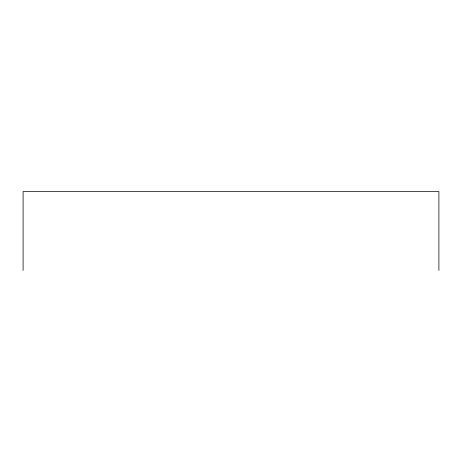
<?xml version="1.0" encoding="UTF-8"?>
<svg xmlns="http://www.w3.org/2000/svg" width="462" height="462" viewBox="0 0 462 462"><rect width="100%" height="100%" fill="white"/><g stroke="black" fill="none" stroke-linecap="round" stroke-linejoin="round"><path stroke-width="0.69" d="M438.9 270.443L438.9 191.557L23.1 191.557L23.1 270.443"/></g></svg>
